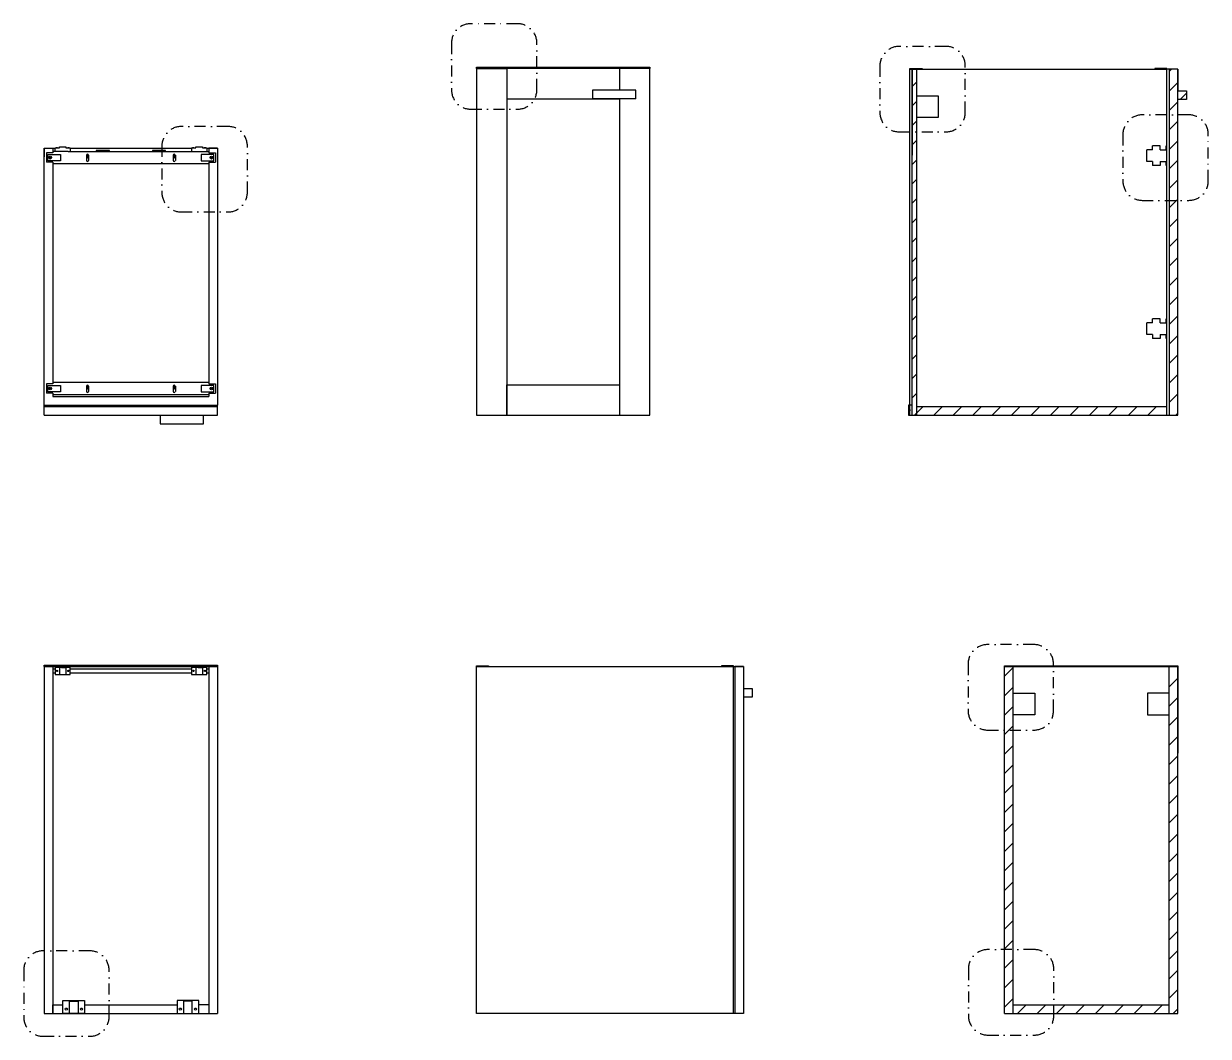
# Model space of a CAD drawing. Header units: millimetres. Extents: x 1648 to 3399, y 1593 to 2421.
# Drawn here: x 1647.6 to 1920.9, y 2187.1 to 2420.6 of the extents above; entities that cross this region are included whole.
import ezdxf

# ---------------------------------------------------------------- set-up
doc = ezdxf.new("R2010")
doc.units = ezdxf.units.MM
doc.linetypes.add('HIDDEN', pattern=[0.375, 0.25, -0.125])
doc.linetypes.add('TRATTOPUNTO', pattern=[25.4, 12.7, -6.35, 0, -6.35])
for name, color, linetype in [('ARREDI', 1, 'Continuous'), ('ARREDI SEZIONATI', 2, 'Continuous'), ('TRATTEGGIO', 5, 'HIDDEN'), ('VITI E CERNIERE', 8, 'Continuous')]:
    doc.layers.add(name, color=color, linetype=linetype)
pattern_1 = [(45, (-100.2508, -2.1), (-2.245064, 2.245064), [])]

msp = doc.modelspace()

# ---------------------------------------------------------------- hatches: boundary and pattern name
at = {"layer": 'ARREDI SEZIONATI'}
h = msp.add_hatch(dxfattribs=at)
h.set_pattern_fill('ANSI31', color=256)
h.set_pattern_definition([(45, (966.2733, 882.3), (-2.245064, 2.245064), [])])
h.paths.add_polyline_path([(1853.53, 2410.15), (1852.53, 2410.15), (1852.53, 2390.35), (1852.53, 2330.35), (1853.53, 2330.35), (1853.53, 2332.35)])
h.paths.add_polyline_path([(1911.33, 2332.35), (1853.53, 2332.35), (1853.53, 2330.35), (1911.33, 2330.35)])
h = msp.add_hatch(dxfattribs=at)
h.set_pattern_fill('ANSI31', color=256)
h.set_pattern_definition(pattern_1)
h.paths.add_polyline_path([(1913.83, 2410.15), (1911.83, 2410.15), (1911.83, 2330.35), (1913.83, 2330.35)])
h = msp.add_hatch(dxfattribs=at)
h.set_pattern_fill('ANSI31', color=256)
h.set_pattern_definition(pattern_1)
h.paths.add_polyline_path([(1915.83, 2405.15), (1913.83, 2405.15), (1913.83, 2403.15), (1915.83, 2403.15)])
h = msp.add_hatch(dxfattribs=at)
h.set_pattern_fill('ANSI31', color=256)
h.set_pattern_definition([(45, (1089.019, 641.177), (-2.245064, 2.245064), [])])
h.paths.add_polyline_path([(1875.83, 2272.35), (1873.83, 2272.35), (1873.83, 2192.35), (1875.83, 2192.35), (1875.83, 2194.35)])
h.paths.add_polyline_path([(1913.83, 2272.35), (1911.83, 2272.35), (1911.83, 2192.35), (1913.83, 2192.35)])
h.paths.add_polyline_path([(1911.83, 2194.35), (1875.83, 2194.35), (1875.83, 2192.35), (1911.83, 2192.35)])

# ---------------------------------------------------------------- linework, layer by layer
at = {"layer": 'ARREDI'}
for p, q in [((1752.03, 2410.35), (1752.03, 2330.35)), ((1792.03, 2410.35), (1752.03, 2410.35)), ((1752.03, 2410.35), (1759.03, 2410.35)), ((1759.03, 2410.35), (1759.03, 2330.35)), ((1759.03, 2410.35), (1759.03, 2403.35)), ((1792.03, 2410.35), (1785.03, 2410.35)), ((1785.03, 2410.35), (1785.03, 2405.32)), ((1792.03, 2330.35), (1792.03, 2410.35)), ((1852.03, 2410.15), (1853.53, 2410.15)), ((1852.03, 2330.35), (1852.03, 2410.15)), ((1852.53, 2410.15), (1852.53, 2409.65)), ((1853.53, 2410.15), (1911.33, 2410.15)), ((1759.03, 2403.35), (1785.03, 2403.35)), ((1788.76, 2405.32), (1778.76, 2405.32)), ((1778.76, 2405.32), (1778.76, 2403.35)), ((1788.76, 2403.35), (1778.76, 2403.35)), ((1785.03, 2403.35), (1785.03, 2330.35)), ((1788.76, 2403.35), (1788.76, 2405.32)), ((1652.28, 2332.35), (1652.28, 2391.95)), ((1652.28, 2391.95), (1654.78, 2391.95)), ((1652.28, 2391.95), (1652.28, 2389.95)), ((1652.28, 2391.95), (1654.28, 2391.95)), ((1654.28, 2391.95), (1654.28, 2390.86)), ((1658.28, 2391.95), (1686.28, 2391.95)), ((1689.78, 2391.95), (1692.28, 2391.95)), ((1692.28, 2391.95), (1690.28, 2391.95)), ((1690.28, 2391.95), (1690.28, 2390.86)), ((1692.28, 2391.95), (1692.28, 2332.65)), ((1654.28, 2388.38), (1654.28, 2337.92)), ((1690.28, 2388.38), (1690.28, 2337.92)), ((1759.03, 2330.35), (1759.03, 2337.35)), ((1759.03, 2337.35), (1785.03, 2337.35)), ((1652.28, 2332.65), (1692.28, 2332.65)), ((1652.28, 2330.35), (1652.28, 2332.35)), ((1652.28, 2332.35), (1692.28, 2332.35)), ((1692.28, 2330.35), (1692.28, 2332.65)), ((1652.28, 2330.35), (1692.28, 2330.35)), ((1679.01, 2330.35), (1679.01, 2328.35)), ((1689.01, 2328.35), (1689.01, 2330.35)), ((1752.03, 2330.35), (1792.03, 2330.35)), ((1852.03, 2330.35), (1852.53, 2330.35)), ((1679.01, 2328.35), (1689.01, 2328.35)), ((1652.28, 2272.35), (1652.28, 2192.35)), ((1692.28, 2272.35), (1652.28, 2272.35)), ((1652.28, 2272.35), (1654.28, 2272.35)), ((1652.28, 2272.35), (1692.28, 2272.35)), ((1654.28, 2272.35), (1654.28, 2192.35)), ((1654.28, 2272.35), (1654.28, 2270.35)), ((1654.28, 2272.35), (1654.28, 2271.85)), ((1654.28, 2271.85), (1654.78, 2271.85)), ((1658.28, 2271.85), (1686.28, 2271.85)), ((1689.78, 2271.85), (1690.28, 2271.85)), ((1689.78, 2271.85), (1690.28, 2271.85)), ((1692.28, 2272.35), (1690.28, 2272.35)), ((1690.28, 2272.35), (1690.28, 2192.35)), ((1690.28, 2271.85), (1690.28, 2270.85)), ((1692.28, 2272.35), (1692.28, 2192.35)), ((1692.28, 2272.35), (1692.28, 2252.35)), ((1752.03, 2272.35), (1813.63, 2272.35)), ((1752.03, 2192.35), (1752.03, 2272.35)), ((1752.03, 2272.35), (1753.53, 2272.35)), ((1811.33, 2192.35), (1811.33, 2272.35)), ((1813.63, 2272.35), (1811.63, 2272.35)), ((1811.63, 2272.35), (1811.63, 2192.35)), ((1813.63, 2272.35), (1813.63, 2192.35)), ((1873.83, 2272.35), (1913.83, 2272.35)), ((1654.78, 2270.85), (1654.28, 2270.85)), ((1686.28, 2270.85), (1658.28, 2270.85)), ((1690.28, 2270.85), (1689.78, 2270.85)), ((1813.63, 2267.32), (1815.63, 2267.32)), ((1815.63, 2267.32), (1815.63, 2265.32)), ((1815.63, 2265.32), (1813.63, 2265.32)), ((1692.28, 2252.35), (1692.28, 2232.35)), ((1692.28, 2232.35), (1692.28, 2212.35)), ((1692.28, 2212.35), (1692.28, 2192.35)), ((1652.28, 2192.35), (1692.28, 2192.35)), ((1654.28, 2192.35), (1654.28, 2194.35)), ((1654.28, 2194.35), (1656.6, 2194.35)), ((1661.6, 2194.35), (1682.96, 2194.35)), ((1690.28, 2194.35), (1687.96, 2194.35)), ((1690.28, 2194.35), (1689.28, 2194.35)), ((1813.63, 2192.35), (1752.03, 2192.35)), ((1811.63, 2192.35), (1811.33, 2192.35))]:
    msp.add_line(p, q, dxfattribs=at)
at = {"layer": 'ARREDI SEZIONATI'}
for p, q in [((1852.53, 2330.35), (1852.53, 2410.15)), ((1852.53, 2410.15), (1852.53, 2390.35)), ((1853.53, 2410.15), (1853.53, 2330.35)), ((1911.33, 2330.35), (1911.33, 2410.15)), ((1913.83, 2410.15), (1911.33, 2410.15)), ((1911.83, 2410.15), (1911.83, 2330.35)), ((1913.83, 2330.35), (1913.83, 2410.15)), ((1913.83, 2410.15), (1913.83, 2405.15)), ((1913.83, 2405.15), (1915.83, 2405.15)), ((1915.83, 2403.15), (1913.83, 2403.15)), ((1915.83, 2405.15), (1915.83, 2403.15)), ((1853.53, 2332.35), (1911.33, 2332.35)), ((1852.53, 2330.35), (1911.33, 2330.35)), ((1852.53, 2330.35), (1913.83, 2330.35)), ((1873.83, 2192.35), (1873.83, 2272.35)), ((1875.83, 2192.35), (1875.83, 2272.35)), ((1911.83, 2192.35), (1911.83, 2272.35)), ((1913.83, 2192.35), (1913.83, 2272.35)), ((1913.83, 2272.35), (1913.83, 2252.35)), ((1873.83, 2192.35), (1913.83, 2192.35)), ((1875.83, 2194.35), (1911.83, 2194.35))]:
    msp.add_line(p, q, dxfattribs=at)
at = {"layer": 'TRATTEGGIO', "linetype": 'TRATTOPUNTO', "ltscale": 0.2}
for points in [[(1750.74, 2400.93), (1761.49, 2400.93, 0.414214), (1765.97, 2405.41), (1765.97, 2416.17, 0.414214), (1761.49, 2420.65), (1750.74, 2420.65, 0.414214), (1746.26, 2416.17), (1746.26, 2405.41, 0.414214)], [(1849.58, 2395.7), (1860.33, 2395.7, 0.414214), (1864.81, 2400.18), (1864.81, 2410.93, 0.414214), (1860.33, 2415.41), (1849.58, 2415.41, 0.414214), (1845.1, 2410.93), (1845.1, 2400.18, 0.414214)], [(1905.65, 2379.9), (1916.41, 2379.9, 0.414214), (1920.89, 2384.38), (1920.89, 2395.13, 0.414214), (1916.41, 2399.61), (1905.65, 2399.61, 0.414214), (1901.17, 2395.13), (1901.17, 2384.38, 0.414214)], [(1683.92, 2377.23), (1694.68, 2377.23, 0.414214), (1699.16, 2381.71), (1699.16, 2392.46, 0.414214), (1694.68, 2396.94), (1683.92, 2396.94, 0.414214), (1679.44, 2392.46), (1679.44, 2381.71, 0.414214)], [(1869.94, 2257.72), (1880.69, 2257.72, 0.414214), (1885.17, 2262.2), (1885.17, 2272.95, 0.414214), (1880.69, 2277.43), (1869.94, 2277.43, 0.414214), (1865.46, 2272.95), (1865.46, 2262.2, 0.414214)], [(1652.03, 2187.08), (1662.78, 2187.08, 0.414214), (1667.26, 2191.56), (1667.26, 2202.31, 0.414214), (1662.78, 2206.79), (1652.03, 2206.79, 0.414214), (1647.55, 2202.31), (1647.55, 2191.56, 0.414214)], [(1870.01, 2187.36), (1880.76, 2187.36, 0.414214), (1885.24, 2191.84), (1885.24, 2202.6, 0.414214), (1880.76, 2207.08), (1870.01, 2207.08, 0.414214), (1865.53, 2202.6), (1865.53, 2191.84, 0.414214)]]:
    msp.add_lwpolyline(points, format="xyb", close=True, dxfattribs=at)
at = {"layer": 'VITI E CERNIERE'}
for p, q in [((1752.03, 2410.35), (1752.03, 2410.65)), ((1752.03, 2410.65), (1792.03, 2410.65)), ((1792.03, 2410.65), (1792.03, 2410.35)), ((1852.03, 2410.15), (1852.03, 2410.35)), ((1852.03, 2410.35), (1854.83, 2410.35)), ((1854.83, 2410.35), (1854.83, 2410.15)), ((1911.33, 2410.35), (1908.53, 2410.35)), ((1908.53, 2410.35), (1908.53, 2410.15)), ((1911.33, 2410.35), (1909.33, 2410.35)), ((1911.33, 2410.15), (1911.33, 2410.35)), ((1853.53, 2404.02), (1857.73, 2404.02)), ((1853.53, 2404.02), (1854.53, 2404.02)), ((1853.53, 2404.02), (1858.53, 2404.02)), ((1853.53, 2404.02), (1854.53, 2404.02)), ((1858.53, 2404.02), (1858.53, 2399.02)), ((1858.53, 2399.02), (1853.53, 2399.02)), ((1654.78, 2391.19), (1654.78, 2392.05)), ((1654.78, 2392.05), (1655.78, 2392.05)), ((1655.02, 2392.05), (1655.02, 2392.08)), ((1655.02, 2392.08), (1655.33, 2392.08)), ((1655.33, 2392.08), (1655.33, 2392.05)), ((1655.78, 2392.05), (1655.78, 2392.25)), ((1655.78, 2392.25), (1657.28, 2392.25)), ((1657.28, 2392.25), (1657.28, 2392.05)), ((1657.28, 2392.05), (1658.28, 2392.05)), ((1657.73, 2392.05), (1657.73, 2392.08)), ((1657.73, 2392.08), (1658.04, 2392.08)), ((1658.04, 2392.08), (1658.04, 2392.05)), ((1658.28, 2392.05), (1658.28, 2391.19)), ((1686.28, 2392.05), (1686.28, 2391.19)), ((1686.28, 2392.05), (1687.28, 2392.05)), ((1686.52, 2392.05), (1686.52, 2392.08)), ((1686.52, 2392.08), (1686.83, 2392.08)), ((1686.83, 2392.08), (1686.83, 2392.05)), ((1687.28, 2392.05), (1687.28, 2392.25)), ((1687.28, 2392.25), (1688.78, 2392.25)), ((1688.78, 2392.25), (1688.78, 2392.05)), ((1688.78, 2392.05), (1689.78, 2392.05)), ((1689.23, 2392.05), (1689.23, 2392.08)), ((1689.23, 2392.08), (1689.54, 2392.08)), ((1689.54, 2392.08), (1689.54, 2392.05)), ((1689.78, 2392.05), (1689.78, 2391.19)), ((1909.78, 2392.45), (1907.98, 2392.45)), ((1907.98, 2391.55), (1907.98, 2392.45)), ((1909.78, 2391.55), (1909.78, 2392.45)), ((1911.33, 2392.45), (1911.18, 2392.45)), ((1911.18, 2391.55), (1911.18, 2392.45)), ((1911.33, 2392.45), (1911.33, 2392.45)), ((1654.28, 2390.86), (1652.78, 2390.86)), ((1652.78, 2390.86), (1652.78, 2388.71)), ((1654.28, 2391.2), (1654.28, 2390.86)), ((1657.78, 2391.19), (1654.28, 2391.19)), ((1657.78, 2391.19), (1690.28, 2391.19)), ((1662.02, 2390.33), (1662.02, 2389.08)), ((1662.15, 2390.43), (1662.15, 2389.77)), ((1662.42, 2390.43), (1662.42, 2389.77)), ((1662.54, 2390.33), (1662.54, 2389.08)), ((1667.32, 2391.39), (1664.28, 2391.39)), ((1664.28, 2391.39), (1664.28, 2391.19)), ((1667.32, 2391.19), (1667.32, 2391.39)), ((1680.28, 2391.39), (1677.24, 2391.39)), ((1677.24, 2391.39), (1677.24, 2391.19)), ((1680.28, 2391.19), (1680.28, 2391.39)), ((1682.02, 2390.33), (1682.02, 2389.08)), ((1682.15, 2390.43), (1682.15, 2389.77)), ((1682.42, 2390.43), (1682.42, 2389.77)), ((1682.54, 2390.33), (1682.54, 2389.08)), ((1690.28, 2391.19), (1690.28, 2390.86)), ((1690.28, 2390.86), (1691.78, 2390.86)), ((1691.78, 2390.86), (1691.78, 2388.71)), ((1906.68, 2388.85), (1906.68, 2391.55)), ((1907.98, 2391.55), (1906.68, 2391.55)), ((1909.78, 2391.55), (1911.18, 2391.55)), ((1654.28, 2388.71), (1652.78, 2388.71)), ((1654.28, 2388.71), (1654.28, 2388.38)), ((1654.28, 2388.38), (1690.28, 2388.38)), ((1690.28, 2388.71), (1691.78, 2388.71)), ((1690.28, 2388.71), (1690.28, 2388.38)), ((1907.98, 2388.85), (1906.68, 2388.85)), ((1907.98, 2388.85), (1907.98, 2387.95)), ((1909.78, 2387.95), (1907.98, 2387.95)), ((1909.78, 2387.95), (1907.98, 2387.95)), ((1909.78, 2388.85), (1909.78, 2387.95)), ((1909.78, 2388.85), (1911.18, 2388.85)), ((1911.18, 2387.95), (1911.18, 2388.85)), ((1911.18, 2388.7), (1911.18, 2387.95)), ((1911.33, 2387.95), (1911.18, 2387.95)), ((1906.68, 2348.95), (1906.68, 2351.65)), ((1907.98, 2351.65), (1906.68, 2351.65)), ((1909.78, 2352.55), (1907.98, 2352.55)), ((1907.98, 2351.65), (1907.98, 2352.55)), ((1909.78, 2351.65), (1909.78, 2352.55)), ((1909.78, 2351.65), (1911.18, 2351.65)), ((1911.33, 2352.55), (1911.18, 2352.55)), ((1911.18, 2351.65), (1911.18, 2352.55)), ((1911.33, 2352.55), (1911.33, 2352.55)), ((1907.98, 2348.95), (1906.68, 2348.95)), ((1907.98, 2348.95), (1907.98, 2348.05)), ((1909.78, 2348.05), (1907.98, 2348.05)), ((1909.78, 2348.05), (1907.98, 2348.05)), ((1909.78, 2348.95), (1909.78, 2348.05)), ((1909.78, 2348.95), (1911.18, 2348.95)), ((1911.18, 2348.05), (1911.18, 2348.95)), ((1911.18, 2348.8), (1911.18, 2348.05)), ((1911.33, 2348.05), (1911.18, 2348.05)), ((1654.28, 2337.59), (1652.78, 2337.59)), ((1652.78, 2337.59), (1652.78, 2335.43)), ((1654.28, 2337.92), (1654.28, 2337.59)), ((1690.28, 2337.92), (1654.28, 2337.92)), ((1662.02, 2337.05), (1662.02, 2335.81)), ((1662.15, 2337.15), (1662.15, 2336.5)), ((1662.42, 2337.15), (1662.42, 2336.5)), ((1662.54, 2337.05), (1662.54, 2335.81)), ((1682.02, 2337.05), (1682.02, 2335.81)), ((1682.15, 2337.15), (1682.15, 2336.5)), ((1682.42, 2337.15), (1682.42, 2336.5)), ((1682.54, 2337.05), (1682.54, 2335.81)), ((1690.28, 2337.92), (1690.28, 2337.59)), ((1690.28, 2337.59), (1691.78, 2337.59)), ((1691.78, 2337.59), (1691.78, 2335.43)), ((1654.28, 2335.43), (1652.78, 2335.43)), ((1654.28, 2335.43), (1654.28, 2335.1)), ((1654.28, 2335.1), (1654.28, 2334.65)), ((1654.28, 2335.1), (1690.28, 2335.1)), ((1654.28, 2334.65), (1690.28, 2334.65)), ((1690.28, 2335.43), (1691.78, 2335.43)), ((1690.28, 2335.43), (1690.28, 2335.1)), ((1690.28, 2335.1), (1690.28, 2334.65)), ((1852.03, 2332.65), (1851.73, 2332.65)), ((1851.73, 2332.65), (1851.73, 2330.35)), ((1851.93, 2331.82), (1851.93, 2331.17)), ((1852.03, 2331.61), (1851.93, 2331.82)), ((1852.53, 2332.65), (1852.03, 2332.65)), ((1851.73, 2330.35), (1852.03, 2330.35)), ((1851.93, 2331.17), (1852.03, 2331.36)), ((1652.28, 2272.35), (1652.28, 2272.65)), ((1652.28, 2272.65), (1692.28, 2272.65)), ((1658.28, 2272.15), (1654.78, 2272.15)), ((1654.78, 2272.15), (1654.78, 2271.85)), ((1654.78, 2271.85), (1654.78, 2270.85)), ((1655.78, 2272.15), (1655.78, 2270.55)), ((1656.28, 2272.15), (1657.28, 2272.15)), ((1657.28, 2272.15), (1657.28, 2270.55)), ((1658.28, 2270.55), (1658.28, 2272.15)), ((1689.78, 2272.15), (1686.28, 2272.15)), ((1686.28, 2272.15), (1686.28, 2271.85)), ((1686.28, 2271.85), (1686.28, 2270.85)), ((1687.28, 2272.15), (1687.28, 2270.55)), ((1687.78, 2272.15), (1688.78, 2272.15)), ((1688.78, 2272.15), (1688.78, 2270.55)), ((1689.78, 2270.55), (1689.78, 2272.15)), ((1692.28, 2272.65), (1692.28, 2272.35)), ((1752.03, 2272.35), (1752.03, 2272.55)), ((1752.03, 2272.55), (1754.83, 2272.55)), ((1754.83, 2272.55), (1754.83, 2272.35)), ((1811.33, 2272.55), (1808.53, 2272.55)), ((1808.53, 2272.55), (1808.53, 2272.35)), ((1811.33, 2272.55), (1809.33, 2272.55)), ((1811.33, 2272.35), (1811.33, 2272.55)), ((1873.83, 2272.35), (1873.83, 2272.55)), ((1873.83, 2272.55), (1913.83, 2272.55)), ((1913.83, 2272.55), (1913.83, 2272.35)), ((1654.78, 2270.85), (1654.78, 2270.55)), ((1654.78, 2270.55), (1658.28, 2270.55)), ((1686.28, 2270.85), (1686.28, 2270.55)), ((1686.28, 2270.55), (1689.78, 2270.55)), ((1875.83, 2266.22), (1880.03, 2266.22)), ((1875.83, 2266.22), (1880.83, 2266.22)), ((1880.83, 2266.22), (1880.83, 2261.22)), ((1911.83, 2266.22), (1906.83, 2266.22)), ((1906.83, 2266.22), (1906.83, 2261.22)), ((1911.83, 2266.22), (1907.63, 2266.22)), ((1880.83, 2261.22), (1875.83, 2261.22)), ((1906.83, 2261.22), (1911.83, 2261.22)), ((1656.6, 2192.35), (1656.6, 2195.35)), ((1656.6, 2195.35), (1661.6, 2195.35)), ((1658.1, 2192.35), (1658.1, 2195.15)), ((1658.1, 2195.15), (1659.1, 2195.15)), ((1659.1, 2195.15), (1660.1, 2195.15)), ((1660.1, 2195.15), (1660.1, 2192.35)), ((1661.6, 2195.35), (1661.6, 2192.35)), ((1687.96, 2195.35), (1682.96, 2195.35)), ((1682.96, 2195.35), (1682.96, 2192.35)), ((1685.46, 2195.15), (1684.46, 2195.15)), ((1684.46, 2195.15), (1684.46, 2192.35)), ((1686.46, 2195.15), (1685.46, 2195.15)), ((1686.46, 2192.35), (1686.46, 2195.15)), ((1687.96, 2192.35), (1687.96, 2195.35)), ((1661.6, 2192.35), (1656.6, 2192.35)), ((1682.96, 2192.35), (1687.96, 2192.35))]:
    msp.add_line(p, q, dxfattribs=at)
for points in [[(1653.13, 2390.5), (1656.05, 2390.5), (1656.05, 2389.02), (1653.13, 2389.02)], [(1691.44, 2390.5), (1688.51, 2390.5), (1688.51, 2389.02), (1691.44, 2389.02)], [(1653.13, 2337.23), (1656.05, 2337.23), (1656.05, 2335.74), (1653.13, 2335.74)], [(1691.44, 2337.23), (1688.51, 2337.23), (1688.51, 2335.74), (1691.44, 2335.74)]]:
    msp.add_lwpolyline(points, close=True, dxfattribs=at)
for points in [[(1653.64, 2389.79), (1653.51, 2389.79), (1653.51, 2389.73), (1653.64, 2389.73)], [(1653.69, 2389.79), (1653.69, 2389.92), (1653.64, 2389.92), (1653.64, 2389.79)], [(1653.64, 2389.73), (1653.64, 2389.6), (1653.69, 2389.6), (1653.69, 2389.73)], [(1653.69, 2389.73), (1653.82, 2389.73), (1653.82, 2389.79), (1653.69, 2389.79)], [(1690.87, 2389.79), (1690.74, 2389.79), (1690.74, 2389.73), (1690.87, 2389.73)], [(1690.92, 2389.79), (1690.92, 2389.92), (1690.87, 2389.92), (1690.87, 2389.79)], [(1690.87, 2389.73), (1690.87, 2389.6), (1690.92, 2389.6), (1690.92, 2389.73)], [(1690.92, 2389.73), (1691.05, 2389.73), (1691.05, 2389.79), (1690.92, 2389.79)], [(1653.64, 2336.51), (1653.51, 2336.51), (1653.51, 2336.46), (1653.64, 2336.46)], [(1653.69, 2336.51), (1653.69, 2336.64), (1653.64, 2336.64), (1653.64, 2336.51)], [(1653.64, 2336.46), (1653.64, 2336.33), (1653.69, 2336.33), (1653.69, 2336.46)], [(1653.69, 2336.46), (1653.82, 2336.46), (1653.82, 2336.51), (1653.69, 2336.51)], [(1690.87, 2336.51), (1690.74, 2336.51), (1690.74, 2336.46), (1690.87, 2336.46)], [(1690.92, 2336.51), (1690.92, 2336.64), (1690.87, 2336.64), (1690.87, 2336.51)], [(1690.87, 2336.46), (1690.87, 2336.33), (1690.92, 2336.33), (1690.92, 2336.46)], [(1690.92, 2336.46), (1691.05, 2336.46), (1691.05, 2336.51), (1690.92, 2336.51)], [(1851.93, 2331.65), (1851.93, 2331.65), (1851.99, 2331.65), (1851.99, 2331.52)], [(1851.93, 2331.52), (1851.99, 2331.52), (1851.99, 2331.47), (1851.93, 2331.47)], [(1851.99, 2331.47), (1851.99, 2331.34), (1851.93, 2331.34), (1851.93, 2331.34)]]:
    msp.add_lwpolyline(points, dxfattribs=at)
for centre, radius in [((1653.67, 2389.76), 0.323), ((1690.9, 2389.76), 0.323), ((1653.67, 2336.48), 0.323), ((1690.9, 2336.48), 0.323), ((1655.23, 2271.35), 0.158), ((1657.88, 2271.35), 0.158), ((1686.73, 2271.35), 0.158), ((1689.38, 2271.35), 0.158), ((1657.37, 2193.35), 0.253), ((1660.89, 2193.35), 0.253), ((1683.68, 2193.35), 0.253), ((1687.19, 2193.35), 0.253)]:
    msp.add_circle(centre, radius, dxfattribs=at)
for centre, radius, start, end in [((1662.28, 2390.27), 0.263, 11.2554, 168.7446), ((1662.28, 2389.13), 0.263, 191.2554, 348.7446), ((1662.28, 2390.4), 0.138, 11.2554, 168.7446), ((1662.28, 2389.8), 0.138, 191.2554, 348.7446), ((1682.28, 2390.27), 0.263, 11.2554, 168.7446), ((1682.28, 2389.13), 0.263, 191.2554, 348.7446), ((1682.28, 2390.4), 0.138, 11.2554, 168.7446), ((1682.28, 2389.8), 0.138, 191.2554, 348.7446), ((1662.28, 2337), 0.263, 11.2554, 168.7446), ((1662.28, 2337.12), 0.138, 11.2554, 168.7446), ((1682.28, 2337), 0.263, 11.2554, 168.7446), ((1682.28, 2337.12), 0.138, 11.2554, 168.7446), ((1662.28, 2335.86), 0.263, 191.2554, 348.7446), ((1662.28, 2336.52), 0.138, 191.2554, 348.7446), ((1682.28, 2335.86), 0.263, 191.2554, 348.7446), ((1682.28, 2336.52), 0.138, 191.2554, 348.7446)]:
    msp.add_arc(centre, radius, start, end, dxfattribs=at)

doc.saveas('drawing.dxf')
